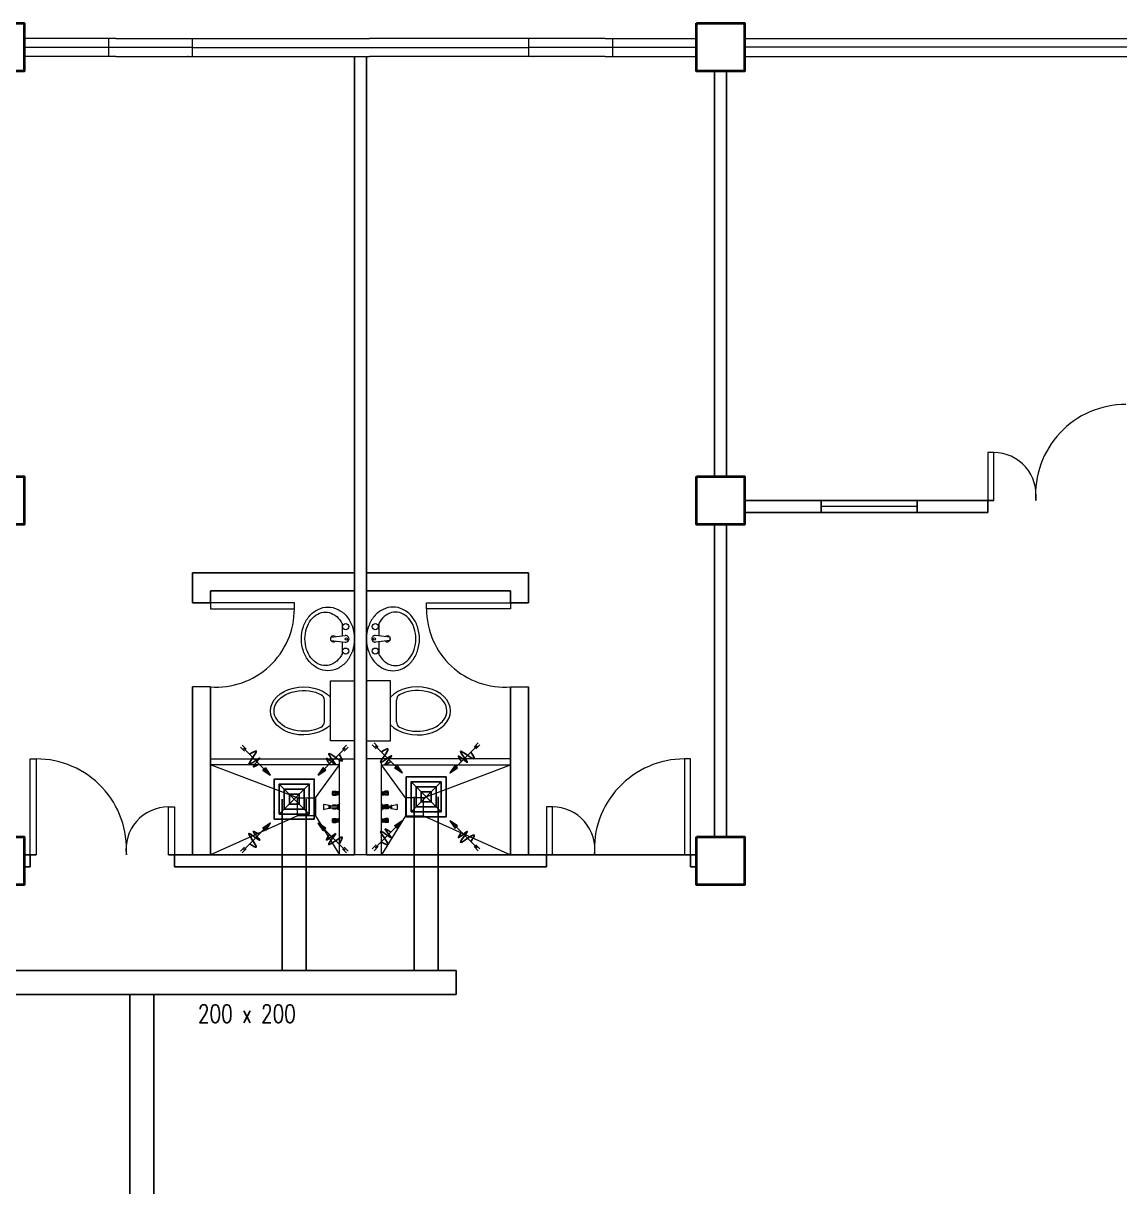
# Model space of a CAD drawing. Header units: millimetres. Extents: x 3 to 200, y 1 to 233.
# Drawn here: x 35.74 to 44.87, y 47 to 56.69 of the extents above; entities that cross this region are included whole.
import ezdxf

# ---------------------------------------------------------------- set-up
doc = ezdxf.new("R2010")
doc.units = ezdxf.units.MM
doc.header["$MEASUREMENT"] = 0
for name, color, linetype in [('AIR', 7, 'Continuous'), ('AIR-00', 8, 'Continuous'), ('AIR-03', 30, 'Continuous'), ('ducting label', 7, 'Continuous'), ('exhaust', 1, 'Continuous')]:
    doc.layers.add(name, color=color, linetype=linetype)
doc.styles.add('Arch-Dim', font='simplex.shx', dxfattribs={"width": 0.75})

# ---------------------------------------------------------------- blocks, each defined once
blk = doc.blocks.new('GRILL-C-IN')
at = {"layer": 'AIR-00', "ltscale": 3}
for p, q in [((-0.623, 0.601), (-0.674, 0.651)), ((-0.601, 0.623), (-0.651, 0.674)), ((-0.637, 0.637), (-0.3, 0.3)), ((0.637, 0.637), (0.3, 0.3)), ((0.601, 0.623), (0.651, 0.674)), ((0.623, 0.601), (0.674, 0.651)), ((-0.637, -0.637), (-0.3, -0.3)), ((0.637, -0.637), (0.3, -0.3)), ((-0.623, -0.601), (-0.674, -0.651)), ((-0.601, -0.623), (-0.651, -0.674)), ((0.601, -0.623), (0.651, -0.674)), ((0.623, -0.601), (0.674, -0.651))]:
    blk.add_line(p, q, dxfattribs=at)
at = {"layer": 'AIR-00', "color": 50}
for p, q in [((-0.188, 0.187), (0.187, -0.188)), ((0.187, 0.187), (-0.188, -0.188))]:
    blk.add_line(p, q, dxfattribs=at)
at = {"layer": 'AIR-00', "ltscale": 3}
for points in [[(-0.362, 0.393), (-0.393, 0.362), (-0.3, 0.3)], [(0.393, 0.362), (0.362, 0.393), (0.3, 0.3)], [(-0.362, -0.393), (-0.393, -0.362), (-0.3, -0.3)], [(0.393, -0.362), (0.362, -0.393), (0.3, -0.3)]]:
    blk.add_lwpolyline(points, close=True, dxfattribs=at)
at = {"layer": 'AIR-00', "color": 50}
for points in [[(-0.188, -0.188), (0.187, -0.188), (0.187, 0.187), (-0.188, 0.187)], [(-0.125, -0.125), (0.125, -0.125), (0.125, 0.125), (-0.125, 0.125)], [(-0.062, -0.062), (0.062, -0.062), (0.062, 0.062), (-0.062, 0.062)]]:
    blk.add_lwpolyline(points, close=True, dxfattribs=at)
at = {"layer": 'AIR-00', "ltscale": 3}
for points in [[(-0.441, 0.441), (-0.512, 0.404), (-0.432, 0.514), (-0.568, 0.43), (-0.477, 0.6), (-0.561, 0.561)], [(0.441, 0.441), (0.404, 0.512), (0.514, 0.432), (0.43, 0.568), (0.6, 0.477), (0.561, 0.561)], [(-0.441, -0.441), (-0.512, -0.404), (-0.432, -0.514), (-0.568, -0.43), (-0.477, -0.6), (-0.561, -0.561)], [(0.441, -0.441), (0.404, -0.512), (0.514, -0.432), (0.43, -0.568), (0.6, -0.477), (0.561, -0.561)]]:
    blk.add_spline(points, degree=3, dxfattribs=at)
for points in [[(-0.3, 0.3), (-0.362, 0.393), (-0.393, 0.362)], [(0.3, 0.3), (0.393, 0.362), (0.362, 0.393)], [(-0.3, -0.3), (-0.362, -0.393), (-0.393, -0.362)], [(0.3, -0.3), (0.393, -0.362), (0.362, -0.393)]]:
    blk.add_solid(points, dxfattribs=at)
at = {"layer": 'AIR-03', "color": 6}
blk.add_lwpolyline([(-0.25, -0.25), (0.25, -0.25), (0.25, 0.25), (-0.25, 0.25)], close=True, dxfattribs=at)

msp = doc.modelspace()

# ---------------------------------------------------------------- linework, layer by layer
at = {"color": 8, "linetype": 'ByBlock', "lineweight": 9}
for p, q in [((35.7449, 56.5626), (35.7449, 56.5626)), ((36.5074, 56.5626), (35.7449, 56.5626)), ((36.4449, 56.5626), (36.4449, 56.4126)), ((36.5074, 56.5626), (37.7074, 56.5626)), ((37.1449, 56.4126), (37.1449, 56.5626)), ((37.7074, 56.5626), (38.6199, 56.5626)), ((39.3824, 56.5626), (38.6199, 56.5626)), ((40.5824, 56.5626), (39.3824, 56.5626)), ((39.9449, 56.5626), (39.9449, 56.4126)), ((40.5824, 56.5626), (41.3449, 56.5626)), ((40.6449, 56.5626), (40.6449, 56.4126)), ((41.7449, 56.5626), (45.0699, 56.5626)), ((41.7449, 56.5626), (41.7449, 56.5626)), ((37.1449, 56.4876), (35.7449, 56.4876)), ((36.5074, 56.4126), (35.7449, 56.4126)), ((36.5074, 56.4126), (37.7074, 56.4126)), ((37.1449, 56.4876), (39.9449, 56.4876)), ((37.7074, 56.4126), (38.6199, 56.4126)), ((39.3824, 56.4126), (38.6199, 56.4126)), ((40.5824, 56.4126), (39.3824, 56.4126)), ((41.3449, 56.4876), (39.9449, 56.4876)), ((40.5824, 56.4126), (41.3449, 56.4126)), ((45.0699, 56.4897), (41.7449, 56.4897)), ((41.7449, 56.4126), (45.0699, 56.4126)), ((43.8449, 56.4126), (43.9949, 56.4126)), ((38.4949, 55.6126), (38.4949, 49.7626)), ((38.5949, 55.6126), (38.5949, 49.7626)), ((42.7824, 52.7147), (42.3824, 52.7147)), ((42.3824, 52.7147), (42.3824, 52.6147)), ((43.1824, 52.6147), (43.1824, 52.7147)), ((43.1824, 52.6647), (42.3824, 52.6647)), ((42.3824, 52.6147), (43.1824, 52.6147)), ((38.4949, 52.1483), (38.4949, 50.1983)), ((38.3699, 49.7626), (38.3699, 50.5626)), ((38.7199, 49.7626), (38.7199, 50.5626)), ((38.3699, 49.7626), (37.2949, 49.7626)), ((38.5949, 49.7626), (38.4949, 49.7626))]:
    msp.add_line(p, q, dxfattribs=at)
at = {"color": 8, "linetype": 'ByBlock', "lineweight": 25}
for p, q in [((38.4949, 49.7626), (38.4949, 56.4126)), ((38.5949, 49.7626), (38.5949, 56.4126)), ((41.4949, 52.9147), (41.4949, 56.2897)), ((41.5949, 52.9147), (41.5949, 56.2897)), ((41.4949, 55.7647), (41.4949, 52.9147)), ((41.5949, 55.7647), (41.5949, 52.9147)), ((41.7449, 52.7147), (43.8199, 52.7147)), ((43.7699, 52.7147), (43.7699, 52.6147)), ((41.7449, 52.6147), (43.7699, 52.6147)), ((41.4949, 52.5147), (41.4949, 49.9147)), ((41.4949, 49.9147), (41.4949, 52.5147)), ((41.5949, 52.5147), (41.5949, 49.9147)), ((41.5949, 49.9147), (41.5949, 52.5147)), ((35.8449, 49.7626), (35.7449, 49.7626)), ((35.7949, 49.6626), (35.7949, 49.7626)), ((38.4949, 49.7626), (36.9449, 49.7626)), ((36.9949, 49.6626), (36.9949, 49.7626)), ((40.1449, 49.7626), (38.5949, 49.7626)), ((40.0949, 49.7626), (40.0949, 49.6626)), ((41.3449, 49.7626), (41.2449, 49.7626)), ((41.2949, 49.7626), (41.2949, 49.6626)), ((35.7949, 49.6626), (35.7449, 49.6626)), ((35.7449, 49.6626), (35.7949, 49.6626)), ((40.0949, 49.6626), (36.9949, 49.6626)), ((41.3449, 49.6626), (41.2949, 49.6626))]:
    msp.add_line(p, q, dxfattribs=at)
at = {"color": 8, "linetype": 'ByBlock', "lineweight": 25, "ltscale": 0.3}
for p, q in [((37.1449, 51.8626), (37.1449, 52.1126)), ((38.4949, 52.1126), (37.1449, 52.1126)), ((38.5949, 52.1126), (39.9449, 52.1126)), ((39.9449, 51.8626), (39.9449, 52.1126)), ((37.2949, 51.8626), (37.2949, 51.9626)), ((38.4949, 51.9626), (37.2949, 51.9626)), ((38.5949, 51.9626), (39.7949, 51.9626)), ((39.7949, 51.8626), (39.7949, 51.9626)), ((37.2949, 51.8626), (37.1449, 51.8626)), ((39.7949, 51.8626), (39.9449, 51.8626)), ((37.1449, 49.7626), (37.1449, 51.1626)), ((37.2949, 49.7626), (37.2949, 51.1626)), ((39.7949, 49.7626), (39.7949, 51.1626)), ((39.9449, 49.7626), (39.9449, 51.1626))]:
    msp.add_line(p, q, dxfattribs=at)
at = {"color": 8, "lineweight": 9}
for p, q in [((38.297, 51.5771), (38.4188, 51.5905)), ((38.7928, 51.5771), (38.6709, 51.5905)), ((38.297, 51.5481), (38.4188, 51.5348)), ((38.7928, 51.5481), (38.6709, 51.5348)), ((38.2949, 51.2126), (38.4949, 51.2126)), ((38.2949, 50.7126), (38.2949, 51.2126)), ((38.4949, 51.2126), (38.4949, 50.7126)), ((38.7949, 51.2126), (38.5949, 51.2126)), ((38.5949, 51.2126), (38.5949, 50.7126)), ((38.7949, 50.7126), (38.7949, 51.2126)), ((38.2449, 50.872), (38.2449, 51.053)), ((38.8449, 50.872), (38.8449, 51.053)), ((38.4949, 50.7126), (38.2949, 50.7126)), ((38.5949, 50.7126), (38.7949, 50.7126)), ((38.3127, 50.2893), (38.3146, 50.2929)), ((38.3146, 50.2929), (38.3365, 50.2929)), ((38.3146, 50.2596), (38.3146, 50.2929)), ((38.3365, 50.2929), (38.3406, 50.2907)), ((38.3691, 50.2933), (38.3623, 50.2899)), ((38.3691, 50.2933), (38.3699, 50.2933)), ((38.3691, 50.2592), (38.3691, 50.2933)), ((38.3699, 50.2592), (38.3699, 50.2933)), ((38.7207, 50.2933), (38.7199, 50.2933)), ((38.7199, 50.2592), (38.7199, 50.2933)), ((38.7207, 50.2933), (38.7275, 50.2899)), ((38.7207, 50.2592), (38.7207, 50.2933)), ((38.7532, 50.2929), (38.7492, 50.2907)), ((38.7752, 50.2929), (38.7532, 50.2929)), ((38.7771, 50.2893), (38.7752, 50.2929)), ((38.7752, 50.2596), (38.7752, 50.2929)), ((38.3112, 50.2893), (38.3127, 50.2893)), ((38.3112, 50.2632), (38.3112, 50.2893)), ((38.3112, 50.2632), (38.3127, 50.2632)), ((38.3127, 50.2632), (38.3127, 50.2893)), ((38.3127, 50.2632), (38.3146, 50.2596)), ((38.3146, 50.2596), (38.3365, 50.2596)), ((38.3233, 50.2823), (38.3354, 50.2823)), ((38.3233, 50.2702), (38.3354, 50.2702)), ((38.3234, 50.2893), (38.3355, 50.2894)), ((38.3234, 50.2632), (38.3355, 50.2632)), ((38.3365, 50.2895), (38.3365, 50.2822)), ((38.3365, 50.2631), (38.3365, 50.2704)), ((38.3365, 50.2596), (38.3406, 50.2618)), ((38.3424, 50.2903), (38.3483, 50.2903)), ((38.3424, 50.2623), (38.3483, 50.2623)), ((38.3483, 50.2623), (38.3483, 50.2903)), ((38.3483, 50.2903), (38.3506, 50.2895)), ((38.3483, 50.2623), (38.3506, 50.263)), ((38.3506, 50.263), (38.3506, 50.2895)), ((38.3623, 50.2876), (38.3506, 50.2876)), ((38.3623, 50.2649), (38.3506, 50.2649)), ((38.3623, 50.2626), (38.3623, 50.2899)), ((38.3691, 50.2592), (38.3623, 50.2626)), ((38.3691, 50.2592), (38.3699, 50.2592)), ((38.7207, 50.2592), (38.7199, 50.2592)), ((38.7207, 50.2592), (38.7275, 50.2626)), ((38.7275, 50.2626), (38.7275, 50.2899)), ((38.7275, 50.2876), (38.7392, 50.2876)), ((38.7275, 50.2649), (38.7392, 50.2649)), ((38.7415, 50.2903), (38.7392, 50.2895)), ((38.7392, 50.263), (38.7392, 50.2895)), ((38.7415, 50.2623), (38.7392, 50.263)), ((38.7474, 50.2903), (38.7415, 50.2903)), ((38.7415, 50.2623), (38.7415, 50.2903)), ((38.7474, 50.2623), (38.7415, 50.2623)), ((38.7532, 50.2596), (38.7491, 50.2618)), ((38.7532, 50.2895), (38.7532, 50.2822)), ((38.7532, 50.2631), (38.7532, 50.2704)), ((38.7752, 50.2596), (38.7532, 50.2596)), ((38.7664, 50.2893), (38.7542, 50.2894)), ((38.7664, 50.2632), (38.7542, 50.2632)), ((38.7665, 50.2823), (38.7543, 50.2823)), ((38.7665, 50.2702), (38.7543, 50.2702)), ((38.7771, 50.2632), (38.7752, 50.2596)), ((38.7786, 50.2893), (38.7771, 50.2893)), ((38.7771, 50.2632), (38.7771, 50.2893)), ((38.7786, 50.2632), (38.7771, 50.2632)), ((38.7786, 50.2632), (38.7786, 50.2893)), ((38.238, 50.182), (38.238, 50.1433)), ((38.2845, 50.1749), (38.2426, 50.1835)), ((38.2845, 50.1503), (38.2426, 50.1418)), ((38.2845, 50.1503), (38.2845, 50.1749)), ((38.2845, 50.1749), (38.2921, 50.1749)), ((38.2845, 50.1503), (38.2845, 50.1749)), ((38.2921, 50.1503), (38.2845, 50.1503)), ((38.2921, 50.1749), (38.2921, 50.1503)), ((38.3545, 50.1702), (38.2921, 50.1702)), ((38.2921, 50.1551), (38.3545, 50.1551)), ((38.3112, 50.1702), (38.3112, 50.1757)), ((38.3112, 50.1757), (38.3127, 50.1757)), ((38.3112, 50.1496), (38.3112, 50.1551)), ((38.3112, 50.1496), (38.3127, 50.1496)), ((38.3127, 50.1757), (38.3146, 50.1793)), ((38.3127, 50.1702), (38.3127, 50.1757)), ((38.3127, 50.1496), (38.3127, 50.1551)), ((38.3127, 50.1496), (38.3146, 50.146)), ((38.3146, 50.1702), (38.3146, 50.1793)), ((38.3146, 50.1793), (38.3366, 50.1793)), ((38.3146, 50.146), (38.3146, 50.1551)), ((38.3146, 50.146), (38.3366, 50.146)), ((38.3234, 50.1757), (38.3355, 50.1757)), ((38.3234, 50.1495), (38.3356, 50.1496)), ((38.3366, 50.1793), (38.3406, 50.1771)), ((38.3366, 50.1759), (38.3366, 50.1702)), ((38.3366, 50.1494), (38.3366, 50.1551)), ((38.3366, 50.146), (38.3406, 50.1482)), ((38.3424, 50.1766), (38.3483, 50.1766)), ((38.3424, 50.1486), (38.3483, 50.1486)), ((38.3483, 50.1702), (38.3483, 50.1766)), ((38.3483, 50.1766), (38.3506, 50.1759)), ((38.3483, 50.1486), (38.3483, 50.1551)), ((38.3483, 50.1486), (38.3506, 50.1494)), ((38.3506, 50.1702), (38.3506, 50.1759)), ((38.3545, 50.174), (38.3506, 50.174)), ((38.3506, 50.1494), (38.3506, 50.1551)), ((38.3545, 50.1513), (38.3506, 50.1513)), ((38.3545, 50.18), (38.3545, 50.1452)), ((38.3641, 50.18), (38.3545, 50.18)), ((38.3545, 50.1551), (38.3545, 50.1702)), ((38.3545, 50.1452), (38.3641, 50.1452)), ((38.3699, 50.1916), (38.3641, 50.18)), ((38.3641, 50.18), (38.3641, 50.1452)), ((38.3641, 50.1452), (38.3641, 50.18)), ((38.3641, 50.1452), (38.3699, 50.1337)), ((38.3699, 50.1337), (38.3699, 50.1916)), ((38.7199, 50.1916), (38.7257, 50.18)), ((38.7199, 50.1337), (38.7199, 50.1916)), ((38.7257, 50.1452), (38.7199, 50.1337)), ((38.7257, 50.18), (38.7257, 50.1452)), ((38.7257, 50.1452), (38.7257, 50.18)), ((38.7257, 50.18), (38.7353, 50.18)), ((38.7353, 50.1452), (38.7257, 50.1452)), ((38.7353, 50.18), (38.7353, 50.1452)), ((38.7353, 50.174), (38.7392, 50.174)), ((38.7353, 50.1702), (38.7977, 50.1702)), ((38.7353, 50.1551), (38.7353, 50.1702)), ((38.7977, 50.1551), (38.7353, 50.1551)), ((38.7353, 50.1513), (38.7392, 50.1513)), ((38.7415, 50.1766), (38.7392, 50.1759)), ((38.7392, 50.1702), (38.7392, 50.1759)), ((38.7392, 50.1494), (38.7392, 50.1551)), ((38.7415, 50.1486), (38.7392, 50.1494)), ((38.7415, 50.1702), (38.7415, 50.1766)), ((38.7473, 50.1766), (38.7415, 50.1766)), ((38.7415, 50.1486), (38.7415, 50.1551)), ((38.7473, 50.1486), (38.7415, 50.1486)), ((38.7532, 50.1793), (38.7491, 50.1771)), ((38.7532, 50.146), (38.7491, 50.1482)), ((38.7752, 50.1793), (38.7532, 50.1793)), ((38.7532, 50.1759), (38.7532, 50.1702)), ((38.7532, 50.1494), (38.7532, 50.1551)), ((38.7752, 50.146), (38.7532, 50.146)), ((38.7664, 50.1757), (38.7542, 50.1757)), ((38.7664, 50.1495), (38.7542, 50.1496)), ((38.7752, 50.1702), (38.7752, 50.1793)), ((38.7771, 50.1757), (38.7752, 50.1793)), ((38.7752, 50.146), (38.7752, 50.1551)), ((38.7771, 50.1496), (38.7752, 50.146)), ((38.7771, 50.1702), (38.7771, 50.1757)), ((38.7786, 50.1757), (38.7771, 50.1757)), ((38.7771, 50.1496), (38.7771, 50.1551)), ((38.7786, 50.1496), (38.7771, 50.1496)), ((38.7786, 50.1702), (38.7786, 50.1757)), ((38.7786, 50.1496), (38.7786, 50.1551)), ((38.8053, 50.1749), (38.7977, 50.1749)), ((38.7977, 50.1749), (38.7977, 50.1503)), ((38.7977, 50.1503), (38.8053, 50.1503)), ((38.8053, 50.1749), (38.8472, 50.1835)), ((38.8053, 50.1503), (38.8053, 50.1749)), ((38.8053, 50.1503), (38.8053, 50.1749)), ((38.8053, 50.1503), (38.8472, 50.1418)), ((38.8517, 50.182), (38.8517, 50.1433)), ((38.3112, 50.0359), (38.3112, 50.0621)), ((38.3112, 50.0621), (38.3127, 50.0621)), ((38.3112, 50.0359), (38.3127, 50.0359)), ((38.3127, 50.0621), (38.3146, 50.0657)), ((38.3127, 50.0359), (38.3127, 50.0621)), ((38.3127, 50.0359), (38.3146, 50.0323)), ((38.3146, 50.0323), (38.3146, 50.0657)), ((38.3146, 50.0657), (38.3366, 50.0657)), ((38.3146, 50.0323), (38.3366, 50.0323)), ((38.3233, 50.0551), (38.3355, 50.0551)), ((38.3233, 50.0429), (38.3355, 50.0429)), ((38.3234, 50.0621), (38.3356, 50.0621)), ((38.3234, 50.0359), (38.3356, 50.0359)), ((38.3366, 50.0657), (38.3406, 50.0635)), ((38.3366, 50.0622), (38.3366, 50.0549)), ((38.3366, 50.0358), (38.3366, 50.0431)), ((38.3366, 50.0323), (38.3407, 50.0345)), ((38.3424, 50.063), (38.3483, 50.063)), ((38.3424, 50.035), (38.3483, 50.035)), ((38.3483, 50.063), (38.3506, 50.0623)), ((38.3483, 50.035), (38.3483, 50.063)), ((38.3483, 50.035), (38.3506, 50.0357)), ((38.3506, 50.0357), (38.3506, 50.0623)), ((38.3623, 50.0604), (38.3506, 50.0604)), ((38.3623, 50.0376), (38.3506, 50.0376)), ((38.3691, 50.066), (38.3623, 50.0626)), ((38.3623, 50.0354), (38.3623, 50.0626)), ((38.3691, 50.032), (38.3623, 50.0354)), ((38.3691, 50.032), (38.3691, 50.066)), ((38.3691, 50.066), (38.3699, 50.066)), ((38.3691, 50.032), (38.3699, 50.032)), ((38.3699, 50.032), (38.3699, 50.066)), ((38.7199, 50.032), (38.7199, 50.066)), ((38.7206, 50.066), (38.7199, 50.066)), ((38.7206, 50.032), (38.7199, 50.032)), ((38.7206, 50.032), (38.7206, 50.066)), ((38.7206, 50.066), (38.7275, 50.0626)), ((38.7206, 50.032), (38.7274, 50.0354)), ((38.7274, 50.0354), (38.7275, 50.0626)), ((38.7274, 50.0604), (38.7392, 50.0604)), ((38.7274, 50.0376), (38.7392, 50.0376)), ((38.7415, 50.063), (38.7392, 50.0623)), ((38.7392, 50.0357), (38.7392, 50.0623)), ((38.7415, 50.035), (38.7392, 50.0357)), ((38.7415, 50.035), (38.7415, 50.063)), ((38.7473, 50.063), (38.7415, 50.063)), ((38.7473, 50.035), (38.7415, 50.035)), ((38.7532, 50.0657), (38.7491, 50.0635)), ((38.7532, 50.0323), (38.7491, 50.0345)), ((38.7752, 50.0657), (38.7532, 50.0657)), ((38.7532, 50.0622), (38.7532, 50.0549)), ((38.7532, 50.0358), (38.7532, 50.0431)), ((38.7752, 50.0323), (38.7532, 50.0323)), ((38.7664, 50.0621), (38.7542, 50.0621)), ((38.7664, 50.0359), (38.7542, 50.0359)), ((38.7665, 50.0551), (38.7543, 50.0551)), ((38.7665, 50.0429), (38.7543, 50.0429)), ((38.7752, 50.0323), (38.7752, 50.0657)), ((38.7771, 50.0621), (38.7752, 50.0657)), ((38.7771, 50.0359), (38.7752, 50.0323)), ((38.7771, 50.0359), (38.7771, 50.0621)), ((38.7786, 50.0621), (38.7771, 50.0621)), ((38.7786, 50.0359), (38.7771, 50.0359)), ((38.7786, 50.0359), (38.7786, 50.0621))]:
    msp.add_line(p, q, dxfattribs=at)
at = {"color": 8, "linetype": 'ByBlock', "lineweight": 9, "ltscale": 0.3}
for p, q in [((37.2949, 51.1626), (37.1449, 51.1626)), ((39.7949, 51.1626), (39.9449, 51.1626)), ((38.0199, 50.2376), (37.2949, 50.5126)), ((38.1699, 50.2376), (38.3699, 50.5126)), ((38.9199, 50.2376), (38.7199, 50.5126)), ((39.0699, 50.2376), (39.7949, 50.5126)), ((38.0199, 50.0876), (37.2949, 49.7626)), ((38.1699, 50.0876), (38.3699, 49.7626)), ((38.9199, 50.0876), (38.7199, 49.7626)), ((39.0699, 50.0876), (39.7949, 49.7626))]:
    msp.add_line(p, q, dxfattribs=at)
at = {"color": 8, "lineweight": 25}
msp.add_line((40.1449, 49.7626), (41.2449, 49.7626), dxfattribs=at)
at = {"color": 8, "linetype": 'ByBlock', "lineweight": 35}
for points in [[(35.3449, 56.6897), (35.7449, 56.6897), (35.7449, 56.2897), (35.3449, 56.2897)], [(41.3449, 56.6897), (41.7449, 56.6897), (41.7449, 56.2897), (41.3449, 56.2897)], [(35.3449, 52.9147), (35.7449, 52.9147), (35.7449, 52.5147), (35.3449, 52.5147)], [(41.3449, 52.9147), (41.7449, 52.9147), (41.7449, 52.5147), (41.3449, 52.5147)], [(35.3449, 49.9147), (35.7449, 49.9147), (35.7449, 49.5147), (35.3449, 49.5147)], [(41.3449, 49.9147), (41.7449, 49.9147), (41.7449, 49.5147), (41.3449, 49.5147)]]:
    msp.add_lwpolyline(points, close=True, dxfattribs=at)
at = {"color": 8, "lineweight": 13, "ltscale": 0.03}
for points in [[(43.7699, 52.7147), (43.8199, 52.7147), (43.8199, 53.1147), (43.7699, 53.1147)], [(37.2949, 51.8626), (37.2949, 51.8126), (37.9949, 51.8126), (37.9949, 51.8626)], [(39.7949, 51.8626), (39.7949, 51.8126), (39.0949, 51.8126), (39.0949, 51.8626)], [(35.8449, 49.7626), (35.7949, 49.7626), (35.7949, 50.5626), (35.8449, 50.5626)], [(41.2449, 49.7626), (41.2949, 49.7626), (41.2949, 50.5626), (41.2449, 50.5626)], [(36.9949, 49.7626), (36.9449, 49.7626), (36.9449, 50.1626), (36.9949, 50.1626)], [(40.0949, 49.7626), (40.1449, 49.7626), (40.1449, 50.1626), (40.0949, 50.1626)]]:
    msp.add_lwpolyline(points, close=True, dxfattribs=at)
at = {"color": 8, "lineweight": 9}
msp.add_lwpolyline([(42.3824, 52.7147), (43.1824, 52.7147), (43.1824, 52.6147), (42.3824, 52.6147)], close=True, dxfattribs=at)
for points in [[(38.2739, 51.2976, -0.11576), (38.1914, 51.317, -0.104047), (38.1176, 51.3753, -0.090875), (38.0703, 51.4592, -0.083344), (38.0529, 51.5626, -0.083344), (38.0703, 51.6661, -0.090875), (38.1176, 51.75, -0.104047), (38.1914, 51.8083, -0.11576), (38.2739, 51.8276, -0.11576), (38.3564, 51.8083, -0.104047), (38.4302, 51.75, -0.090875), (38.4775, 51.6661, -0.083344), (38.4949, 51.5626, -0.083344), (38.4775, 51.4592, -0.090875), (38.4302, 51.3753, -0.104047), (38.3564, 51.317, -0.11576)], [(38.8159, 51.2976, 0.11576), (38.8984, 51.317, 0.104047), (38.9722, 51.3753, 0.090875), (39.0195, 51.4592, 0.083344), (39.0369, 51.5626, 0.083344), (39.0195, 51.6661, 0.090875), (38.9722, 51.75, 0.104047), (38.8984, 51.8083, 0.11576), (38.8159, 51.8276, 0.11576), (38.7334, 51.8083, 0.104047), (38.6596, 51.75, 0.090875), (38.6123, 51.6661, 0.083344), (38.5949, 51.5626, 0.083344), (38.6123, 51.4592, 0.090875), (38.6596, 51.3753, 0.104047), (38.7334, 51.317, 0.11576)]]:
    msp.add_lwpolyline(points, format="xyb", close=True, dxfattribs=at)
for points in [[(38.2529, 51.3401, -0.124838), (38.1903, 51.356, -0.105788), (38.1327, 51.4053, -0.086697), (38.0964, 51.4751, -0.076776), (38.0829, 51.5626, -0.076776), (38.0964, 51.6502, -0.086697), (38.1327, 51.72, -0.105788), (38.1903, 51.7693, -0.124838), (38.2529, 51.7851, -0.124838), (38.3155, 51.7693, -0.105788), (38.3731, 51.72, -0.040067), (38.3929, 51.6892), (38.3929, 51.587, -0.040067)], [(38.8369, 51.3401, 0.124838), (38.8995, 51.356, 0.105788), (38.9571, 51.4053, 0.086697), (38.9934, 51.4751, 0.076776), (39.0069, 51.5626, 0.076776), (38.9934, 51.6502, 0.086697), (38.9571, 51.72, 0.105788), (38.8995, 51.7693, 0.124838), (38.8369, 51.7851, 0.124838), (38.7743, 51.7693, 0.105788), (38.7167, 51.72, 0.040067), (38.6969, 51.6892), (38.6969, 51.587, 0.040067)], [(38.3929, 51.5383), (38.3929, 51.436, -0.040067), (38.3731, 51.4053, -0.105788), (38.3155, 51.356, -0.124838), (38.2529, 51.3401, -0.124838)], [(38.6969, 51.5383), (38.6969, 51.436, 0.040067), (38.7167, 51.4053, 0.105788), (38.7743, 51.356, 0.124838), (38.8369, 51.3401, 0.124838)]]:
    msp.add_lwpolyline(points, format="xyb", dxfattribs=at)
at = {"color": 8, "linetype": 'ByBlock', "lineweight": 9, "ltscale": 0.3}
for points in [[(38.3699, 50.5126), (37.2949, 50.5126), (37.2949, 50.5626), (38.4949, 50.5626), (38.4949, 50.5626)], [(38.7199, 50.5126), (39.7949, 50.5126), (39.7949, 50.5626), (38.5949, 50.5626), (38.5949, 50.5626)]]:
    msp.add_lwpolyline(points, dxfattribs=at)
at = {"color": 8, "linetype": 'ByBlock', "lineweight": 9, "ltscale": 0.03}
for points in [[(38.1699, 50.2376), (38.1699, 50.0876), (38.0199, 50.0876), (38.0199, 50.2376)], [(38.9199, 50.2376), (38.9199, 50.0876), (39.0699, 50.0876), (39.0699, 50.2376)]]:
    msp.add_lwpolyline(points, close=True, dxfattribs=at)
at = {"color": 8, "lineweight": 9}
for centre, radius in [((38.4219, 51.6642), 0.0255), ((38.6679, 51.6642), 0.0255), ((38.4284, 51.5626), 0.0095), ((38.6614, 51.5626), 0.0095), ((38.4219, 51.461), 0.0255), ((38.6679, 51.461), 0.0255)]:
    msp.add_circle(centre, radius, dxfattribs=at)
at = {"color": 8, "lineweight": 13, "ltscale": 0.03}
for centre, radius, start, end in [((44.9199, 52.7631), 0.7516, 90, 183.69522), ((43.8199, 52.7615), 0.3531, 352.37185, 90), ((37.3431, 51.8126), 0.6518, 265.75781, 0), ((39.7467, 51.8126), 0.6518, 180, 274.24219), ((35.8449, 49.8111), 0.7516, 356.30478, 90), ((41.2449, 49.8111), 0.7516, 90, 183.69522), ((36.9449, 49.8095), 0.3531, 90, 187.62815), ((40.1449, 49.8095), 0.3531, 352.37185, 90)]:
    msp.add_arc(centre, radius, start, end, dxfattribs=at)
at = {"color": 8, "lineweight": 9}
for centre, radius, start, end in [((38.3199, 51.5626), 0.025, 161.37929, 198.62071), ((38.3907, 51.5626), 0.0948, 171.20259, 188.79741), ((38.3199, 51.5626), 0.025, 48.79782, 143.69319), ((38.4219, 51.5626), 0.028, 263.75449, 96.24551), ((38.6679, 51.5626), 0.028, 83.75449, 276.24551), ((38.7699, 51.5626), 0.025, 36.30681, 131.20218), ((38.6991, 51.5626), 0.0948, 351.20259, 8.79741), ((38.7699, 51.5626), 0.025, 341.37929, 18.62071), ((38.3199, 51.5626), 0.025, 216.30681, 311.20218), ((38.7699, 51.5626), 0.025, 228.79782, 323.69319), ((38.1949, 51.053), 0.05, 0, 61.99164), ((38.8949, 51.053), 0.05, 118.00836, 180), ((38.1949, 50.872), 0.05, 298.15006, 0), ((38.8949, 50.872), 0.05, 180, 241.84994)]:
    msp.add_arc(centre, radius, start, end, dxfattribs=at)
at = {"color": 8, "lineweight": 9, "extrusion": (0, 0, -1)}
msp.add_ellipse((38.0699, 50.9626), major_axis=(0.275, 0), ratio=0.727273, start_param=0.612555, end_param=5.670631, dxfattribs=at)
at = {"color": 8, "lineweight": 9}
for centre, major_axis, ratio, start_param, end_param in [((39.0199, 50.9626), (-0.275, 0), 0.727273, 0.612555, 5.670631), ((38.7656, 50.302), (-0.00896, 0.00896), 1, 2.418785, 3.129871), ((38.7474, 50.2941), (-0.00268, 0.00268), 1, 2.356082, 2.850023), ((38.7474, 50.2585), (-0.00268, 0.00268), 1, -1.279452, -0.785511), ((38.7522, 50.2763), (-0.00268, 0.00268), 1, 0.203142, 1.36743), ((38.7595, 50.2715), (-0.00887, 0.00887), 1, -0.157871, 0.203142), ((38.7595, 50.2811), (0.00887, 0.00887), 1, 2.938226, 3.299239), ((38.7603, 50.3045), (-0.0118, 0.0118), 1, 1.703115, 1.83534), ((38.7603, 50.248), (-0.0118, 0.0118), 1, -0.264769, -0.132543), ((38.7542, 50.2931), (-0.00268, 0.00268), 1, 1.728443, 2.356082), ((38.7542, 50.2594), (0.00268, 0.00268), 1, 0.785286, 1.412925), ((38.7543, 50.2785), (0.00268, 0.00268), 1, 0.785286, 1.412925), ((38.7543, 50.274), (0.00268, 0.00268), 1, 3.299239, 3.926878), ((38.7656, 50.2505), (-0.00896, 0.00896), 1, -1.559299, -0.848214), ((38.7657, 50.2719), (0.00738, 0.00738), 1, 6.21008, 6.994878), ((38.7657, 50.2806), (0.00738, 0.00738), 1, 4.000472, 4.78527), ((38.7707, 50.2763), (-0.00268, 0.00268), 1, 3.214474, 4.639283), ((38.2412, 50.1453), (0.00268, 0.00268), 1, 2.92514, 4.295202), ((38.7473, 50.1804), (0.00268, 0.00268), 1, 3.926878, 4.42082), ((38.7473, 50.1448), (-0.00268, 0.00268), 1, -1.279452, -0.785511), ((38.7603, 50.1909), (0.0118, 0.0118), 1, 3.273911, 3.406137), ((38.7603, 50.1344), (0.0118, 0.0118), 1, 1.306028, 1.438253), ((38.7542, 50.1795), (0.00268, 0.00268), 1, 3.299239, 3.926878), ((38.7542, 50.1458), (-0.00268, 0.00268), 1, -0.785511, -0.157871), ((38.7656, 50.1884), (-0.00896, 0.00896), 1, 2.418785, 3.129871), ((38.7656, 50.1369), (0.00896, 0.00896), 1, 0.011497, 0.722582), ((38.8486, 50.1799), (0.00268, 0.00268), 1, 6.066508, 7.43657), ((38.7473, 50.0668), (0.00268, 0.00268), 1, 3.926878, 4.42082), ((38.7473, 50.0312), (0.00268, 0.00268), 1, 0.291344, 0.785286), ((38.7521, 50.049), (-0.00268, 0.00268), 1, 0.203142, 1.36743), ((38.7595, 50.0442), (0.00887, 0.00887), 1, 1.412925, 1.773938), ((38.7595, 50.0538), (-0.00887, 0.00887), 1, 1.36743, 1.728443), ((38.7603, 50.0773), (-0.0118, 0.0118), 1, 1.703115, 1.83534), ((38.7603, 50.0207), (-0.0118, 0.0118), 1, -0.264769, -0.132543), ((38.7542, 50.0659), (0.00268, 0.00268), 1, 3.299239, 3.926878), ((38.7542, 50.0321), (-0.00268, 0.00268), 1, -0.785511, -0.157871), ((38.7543, 50.0513), (0.00268, 0.00268), 1, 0.785286, 1.412925), ((38.7543, 50.0467), (0.00268, 0.00268), 1, 3.299239, 3.926878), ((38.7656, 50.0747), (0.00896, 0.00896), 1, 3.989582, 4.700667), ((38.7656, 50.0233), (-0.00896, 0.00896), 1, -1.559299, -0.848214), ((38.7657, 50.0447), (-0.00738, 0.00738), 1, 4.639283, 5.424081), ((38.7657, 50.0533), (0.00738, 0.00738), 1, 4.000472, 4.78527), ((38.7707, 50.049), (0.00268, 0.00268), 1, 4.78527, 6.21008)]:
    msp.add_ellipse(centre, major_axis=major_axis, ratio=ratio, start_param=start_param, end_param=end_param, dxfattribs=at)
at = {"color": 8, "lineweight": 9, "extrusion": (-2.88216e-41, 4.99074e-41, -1)}
for centre, major_axis, start_param, end_param in [((38.3242, 50.302), (0.00896, 0.00896), 2.418785, 3.129871), ((38.319, 50.2763), (-0.00268, 0.00268), 4.78527, 6.21008), ((38.3242, 50.2505), (-0.00896, 0.00896), 0.011497, 0.722582), ((38.3241, 50.2719), (0.00738, 0.00738), 4.639283, 5.424081), ((38.3241, 50.2806), (-0.00738, 0.00738), 4.000472, 4.78527), ((38.3354, 50.2785), (-0.00268, 0.00268), 0.785286, 1.412925), ((38.3354, 50.274), (-0.00268, 0.00268), 3.299239, 3.926878), ((38.3355, 50.2931), (0.00268, 0.00268), 1.728443, 2.356082), ((38.3355, 50.2594), (0.00268, 0.00268), -0.785511, -0.157871), ((38.3303, 50.2715), (0.00887, 0.00887), -0.157871, 0.203142), ((38.3303, 50.2811), (0.00887, 0.00887), 1.36743, 1.728443), ((38.3295, 50.3045), (-0.0118, 0.0118), 3.273911, 3.406137), ((38.3295, 50.248), (-0.0118, 0.0118), 1.306028, 1.438253), ((38.3424, 50.2941), (0.00268, 0.00268), 2.356082, 2.850023), ((38.3424, 50.2585), (0.00268, 0.00268), -1.279452, -0.785511), ((38.3376, 50.2763), (-0.00268, 0.00268), 1.773938, 2.938226), ((38.2412, 50.1799), (0.00268, 0.00268), 4.495711, 5.865773), ((38.3242, 50.1884), (-0.00896, 0.00896), 3.989582, 4.700667), ((38.3242, 50.1369), (-0.00896, 0.00896), 0.011497, 0.722582), ((38.3355, 50.1795), (-0.00268, 0.00268), 3.299239, 3.926878), ((38.3356, 50.1458), (-0.00268, 0.00268), 0.785286, 1.412925), ((38.3295, 50.1909), (0.0118, 0.0118), 1.703115, 1.83534), ((38.3295, 50.1344), (0.0118, 0.0118), -0.264769, -0.132543), ((38.3424, 50.1804), (-0.00268, 0.00268), 3.926878, 4.42082), ((38.3424, 50.1448), (-0.00268, 0.00268), 0.291344, 0.785286), ((38.3191, 50.049), (-0.00268, 0.00268), 4.78527, 6.21008), ((38.3242, 50.0747), (0.00896, 0.00896), 2.418785, 3.129871), ((38.3242, 50.0233), (-0.00896, 0.00896), 0.011497, 0.722582), ((38.3241, 50.0447), (0.00738, 0.00738), 4.639283, 5.424081), ((38.3241, 50.0533), (-0.00738, 0.00738), 4.000472, 4.78527), ((38.3355, 50.0513), (-0.00268, 0.00268), 0.785286, 1.412925), ((38.3355, 50.0467), (-0.00268, 0.00268), 3.299239, 3.926878), ((38.3356, 50.0659), (0.00268, 0.00268), 1.728443, 2.356082), ((38.3356, 50.0321), (0.00268, 0.00268), -0.785511, -0.157871), ((38.3303, 50.0442), (0.00887, 0.00887), -0.157871, 0.203142), ((38.3303, 50.0538), (0.00887, 0.00887), 1.36743, 1.728443), ((38.3295, 50.0773), (-0.0118, 0.0118), 3.273911, 3.406137), ((38.3295, 50.0207), (0.0118, 0.0118), -0.264769, -0.132543), ((38.3424, 50.0668), (0.00268, 0.00268), 2.356082, 2.850023), ((38.3424, 50.0312), (0.00268, 0.00268), -1.279452, -0.785511), ((38.3376, 50.049), (-0.00268, 0.00268), 1.773938, 2.938226)]:
    msp.add_ellipse(centre, major_axis=major_axis, ratio=1, start_param=start_param, end_param=end_param, dxfattribs=at)
at = {"color": 8, "lineweight": 9, "extrusion": (2.88216e-41, 4.99074e-41, -1)}
msp.add_ellipse((38.8486, 50.1453), major_axis=(-0.00268, 0.00268), ratio=1, start_param=2.92514, end_param=4.295202, dxfattribs=at)
at = {"color": 8, "lineweight": 9}
for points in [[(38.2185, 50.828), (38.2021, 50.8192), (38.184, 50.8118), (38.0929, 50.7849), (38.0056, 50.79), (37.874, 50.8478), (37.8327, 50.8978), (37.8192, 50.9959), (37.8452, 51.0481), (37.9564, 51.1222), (38.0401, 51.14), (38.1539, 51.1243), (38.1888, 51.1129), (38.2184, 51.0972)], [(38.8713, 50.828), (38.8877, 50.8192), (38.9058, 50.8118), (38.9969, 50.7849), (39.0841, 50.79), (39.2157, 50.8478), (39.2571, 50.8978), (39.2705, 50.9959), (39.2446, 51.0481), (39.1334, 51.1222), (39.0497, 51.14), (38.9359, 51.1243), (38.901, 51.1129), (38.8714, 51.0972)]]:
    msp.add_open_spline(points, degree=3, knots=[0.937253, 0.937253, 0.937253, 0.937253, 1.185372, 1.185372, 2.113864, 2.113864, 3.042356, 3.042356, 3.970847, 3.970847, 4.899339, 4.899339, 5.346062, 5.346062, 5.346062, 5.346062], dxfattribs=at)
at = {"color": 8, "linetype": 'ByBlock', "lineweight": 9}
for p in [(37.1074, 56.4126), (39.9824, 56.4126)]:
    msp.add_point(p, dxfattribs=at)
at = {"layer": 'exhaust'}
for p, q in [((37.894, 50.228), (37.894, 48.8007)), ((38.094, 50.228), (38.094, 48.8007)), ((38.9918, 50.2467), (38.9918, 48.8007)), ((39.1918, 50.2467), (39.1918, 48.8007)), ((33.6858, 48.8006), (39.3418, 48.8007)), ((39.3418, 48.8007), (39.3418, 48.6007)), ((21.4679, 48.6006), (39.3418, 48.6007)), ((36.6243, 46.199), (36.6243, 48.6007)), ((36.8243, 46.199), (36.8243, 48.6007))]:
    msp.add_line(p, q, dxfattribs=at)

# ---------------------------------------------------------------- block references
at = {"layer": 'AIR', "xscale": 0.6658363358532475, "yscale": 0.6658363358532475, "zscale": 0.6658363358532475}
for p in [(39.0918, 50.2467), (37.994, 50.228)]:
    msp.add_blockref('GRILL-C-IN', p, dxfattribs=at)

# ---------------------------------------------------------------- texts
at = {"layer": 'ducting label', "color": 3, "linetype": 'Continuous', "lineweight": 25, "insert": (37.1913, 48.515), "char_height": 0.15, "attachment_point": 1, "style": 'Arch-Dim'}
msp.add_mtext_dynamic_manual_height_columns('\\A1;{\\C240;\\c2367469;200 x 200}', width=1.195152, gutter_width=1.011, heights=[0], dxfattribs=at)

doc.saveas('drawing.dxf')
